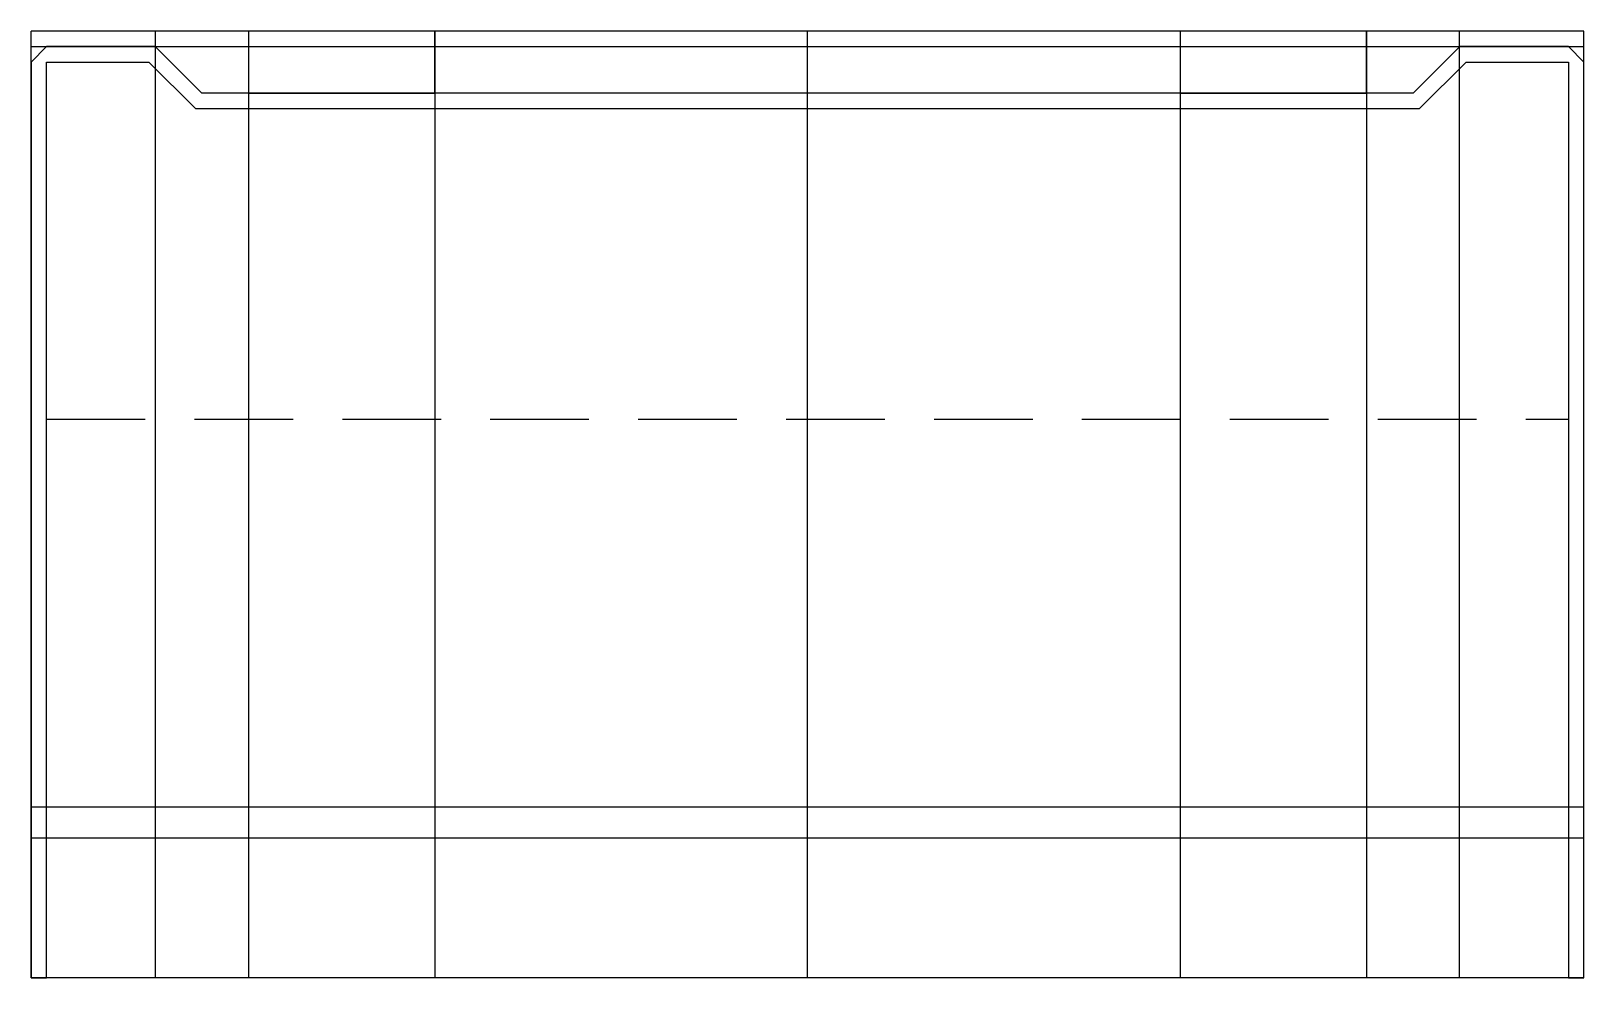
# Model space of a CAD drawing. Extents: x -50 to 50, y -60 to 1.
import ezdxf

# ---------------------------------------------------------------- set-up
doc = ezdxf.new("R2010")
doc.units = 0
doc.linetypes.add('HIDDEN', pattern=[9.525, 6.35, -3.175])
doc.layers.get('0').update_dxf_attribs({"linetype": 'CONTINUOUS'})

msp = doc.modelspace()

# ---------------------------------------------------------------- linework, layer by layer
at = {"linetype": 'CONTINUOUS'}
for p, q in [((50, 1), (-50, 1)), ((-50, -60), (-50, 1)), ((-42, 1), (-42, -60)), ((-36, 1), (-36, -60)), ((-24, 1), (-36, 1)), ((-36, 1), (-36, -3)), ((-24, 1), (-24, -60)), ((-24, -3), (-24, 1)), ((0, -60), (0, 1)), ((24, 1), (24, -60)), ((36, 1), (24, 1)), ((24, 1), (24, -3)), ((36, 1), (36, -60)), ((36, -3), (36, 1)), ((41.98, -60), (41.98, 1)), ((50, -60), (50, 1)), ((-50, 0), (50, 0)), ((-49, 0), (-50, -1)), ((-42, 0), (-49, 0)), ((-39, -3), (-42, 0)), ((42, 0), (39, -3)), ((49, 0), (42, 0)), ((50, -1), (49, 0)), ((-50, -1), (-50, -60)), ((-49, -60), (-49, -1)), ((-49, -1), (-42.41, -1)), ((-42.41, -1), (-39.41, -4)), ((39.41, -4), (42.41, -1)), ((42.41, -1), (49, -1)), ((49, -1), (49, -60)), ((50, -60), (50, -1)), ((39, -3), (-39, -3)), ((-36, -3), (-24, -3)), ((24, -3), (36, -3)), ((-39.41, -4), (39.41, -4)), ((50, -49), (-50, -49)), ((50, -51), (-50, -51)), ((50, -60), (-50, -60)), ((-50, -60), (-49, -60)), ((49, -60), (50, -60)), ((50, -60), (49, -60))]:
    msp.add_line(p, q, dxfattribs=at)
at = {"linetype": 'HIDDEN'}
msp.add_line((-49, -24), (49, -24), dxfattribs=at)

doc.saveas('drawing.dxf')
